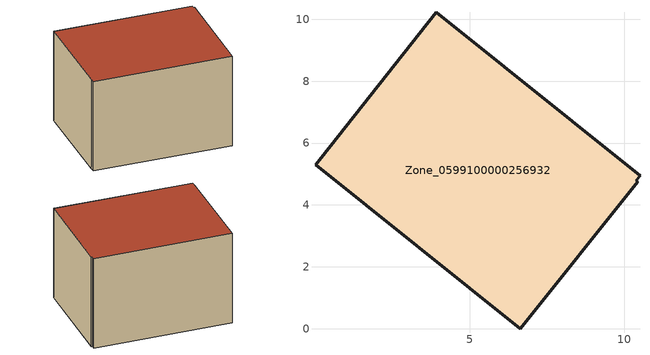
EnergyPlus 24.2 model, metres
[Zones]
Zone_0599100000256932
 floor ground (C_G): 0.02,5.3 0.21,5.53 3.92,10.23 10.51,4.95 10.38,4.79 10.43,4.76 6.63,0 z0.51
 wall outside (C_F): 0.21,5.53 0.02,5.3 6.63,0 10.43,4.76 10.38,4.79 10.51,4.95 3.92,10.23 0.21,5.53 z0.51:6.36
 roof outside (C_R): 10.43,4.76 10.38,4.79 10.51,4.95 3.92,10.23 0.21,5.53 0.02,5.3 6.63,0 z6.36
[BUILDING]
Pand.0599100000256932: North Axis=0; Terrain=City; Loads Convergence Tolerance Value=0.04; Temperature Convergence Tolerance Value=0.4; Solar Distribution=FullExterior; Maximum Number of Warmup Days=25; Minimum Number of Warmup Days=1
[Site:Location]
Rotterdam.The.Hague.AP_ZH_NLD Design_Conditions: Latitude=51.96; Longitude=4.45; Time Zone=1; Elevation=-4.5
[SITE:GROUNDTEMPERATURE:BUILDINGSURFACE]
18, 18, 18, 18, 18, 18, 18, 18, 18, 18, 18, 18
[MATERIAL] Thermal Absorptance=0.9; Solar Absorptance=0.7; Visible Absorptance=0.7
Name | Roughness | Thickness | Conductivity | Density | Specific Heat
G.TC.1946-1964 | MediumSmooth | 0.15 | 1 | 540 | 1210
F.TC.1946-1964 | Rough | 0.3 | 0.857143 | 1920 | 840
R.TC.1946-1964 | MediumRough | 0.2 | 0.235294 | 1500 | 1000
[CONSTRUCTION]
C_G: G.TC.1946-1964
C_F: F.TC.1946-1964
C_R: R.TC.1946-1964
[ZONE]
Zone_0599100000256932: Type=1; Multiplier=1; Ceiling Height=Autocalculate; Volume=Autocalculate; Floor Area=autocalculate; Part of Total Floor Area=Yes
[ZONEINFILTRATION:DESIGNFLOWRATE]
Infil_Zone_0599100000256932: Zone or ZoneList or Space or SpaceList=Zone_0599100000256932; Schedule=AlwaysOn; Design Flow Rate Calculation Method=Flow/Area; Flow Rate per Floor Area=0.003; Constant Term Coefficient=1; Temperature Term Coefficient=0; Velocity Term Coefficient=0; Velocity Squared Term Coefficient=0
[HVACTEMPLATE:ZONE:IDEALLOADSAIRSYSTEM]
Zone_0599100000256932: Maximum Heating Supply Air Temperature=50; Minimum Cooling Supply Air Temperature=13; Maximum Heating Supply Air Humidity Ratio=0.0156; Minimum Cooling Supply Air Humidity Ratio=0.0077; Heating Limit=NoLimit; Cooling Limit=NoLimit; Dehumidification Control Type=ConstantSensibleHeatRatio; Cooling Sensible Heat Ratio=0.7; Dehumidification Setpoint=60; Humidification Control Type=None; Humidification Setpoint=30; Outdoor Air Method=None; Outdoor Air Flow Rate per Person=0.00944; Outdoor Air Flow Rate per Zone Floor Area=0; Outdoor Air Flow Rate per Zone=0; Demand Controlled Ventilation Type=None; Outdoor Air Economizer Type=NoEconomizer; Heat Recovery Type=None; Sensible Heat Recovery Effectiveness=0.7; Latent Heat Recovery Effectiveness=0.65
[ZONECONTROL:THERMOSTAT]
ThermostatControl_Zone_0599100000256932: Zone or ZoneList=Zone_0599100000256932; Control Type Schedule=DualSetpointControlType; Control 1=Thermostat_Zone_0599100000256932; Temperature Difference Between Cutout And Setpoint=0
[THERMOSTATSETPOINT:DUALSETPOINT]
Thermostat_Zone_0599100000256932: Heating Setpoint Temperature Schedule=HeatingSetpoint_Zone_0599100000256932; Cooling Setpoint Temperature Schedule=CoolingSetpoint_Zone_0599100000256932
[SCHEDULE:COMPACT]
HeatingSetpoint_Zone_0599100000256932: Through: 12/31, For: AllDays, Until: 24:00, 21
CoolingSetpoint_Zone_0599100000256932: Through: 12/31, For: AllDays, Until: 24:00, 24
DualSetpointControlType: Through: 12/31, For: AllDays, Until: 24:00, 4
AlwaysOn: Through: 12/31, For: AllDays, Until: 24:00, 1
